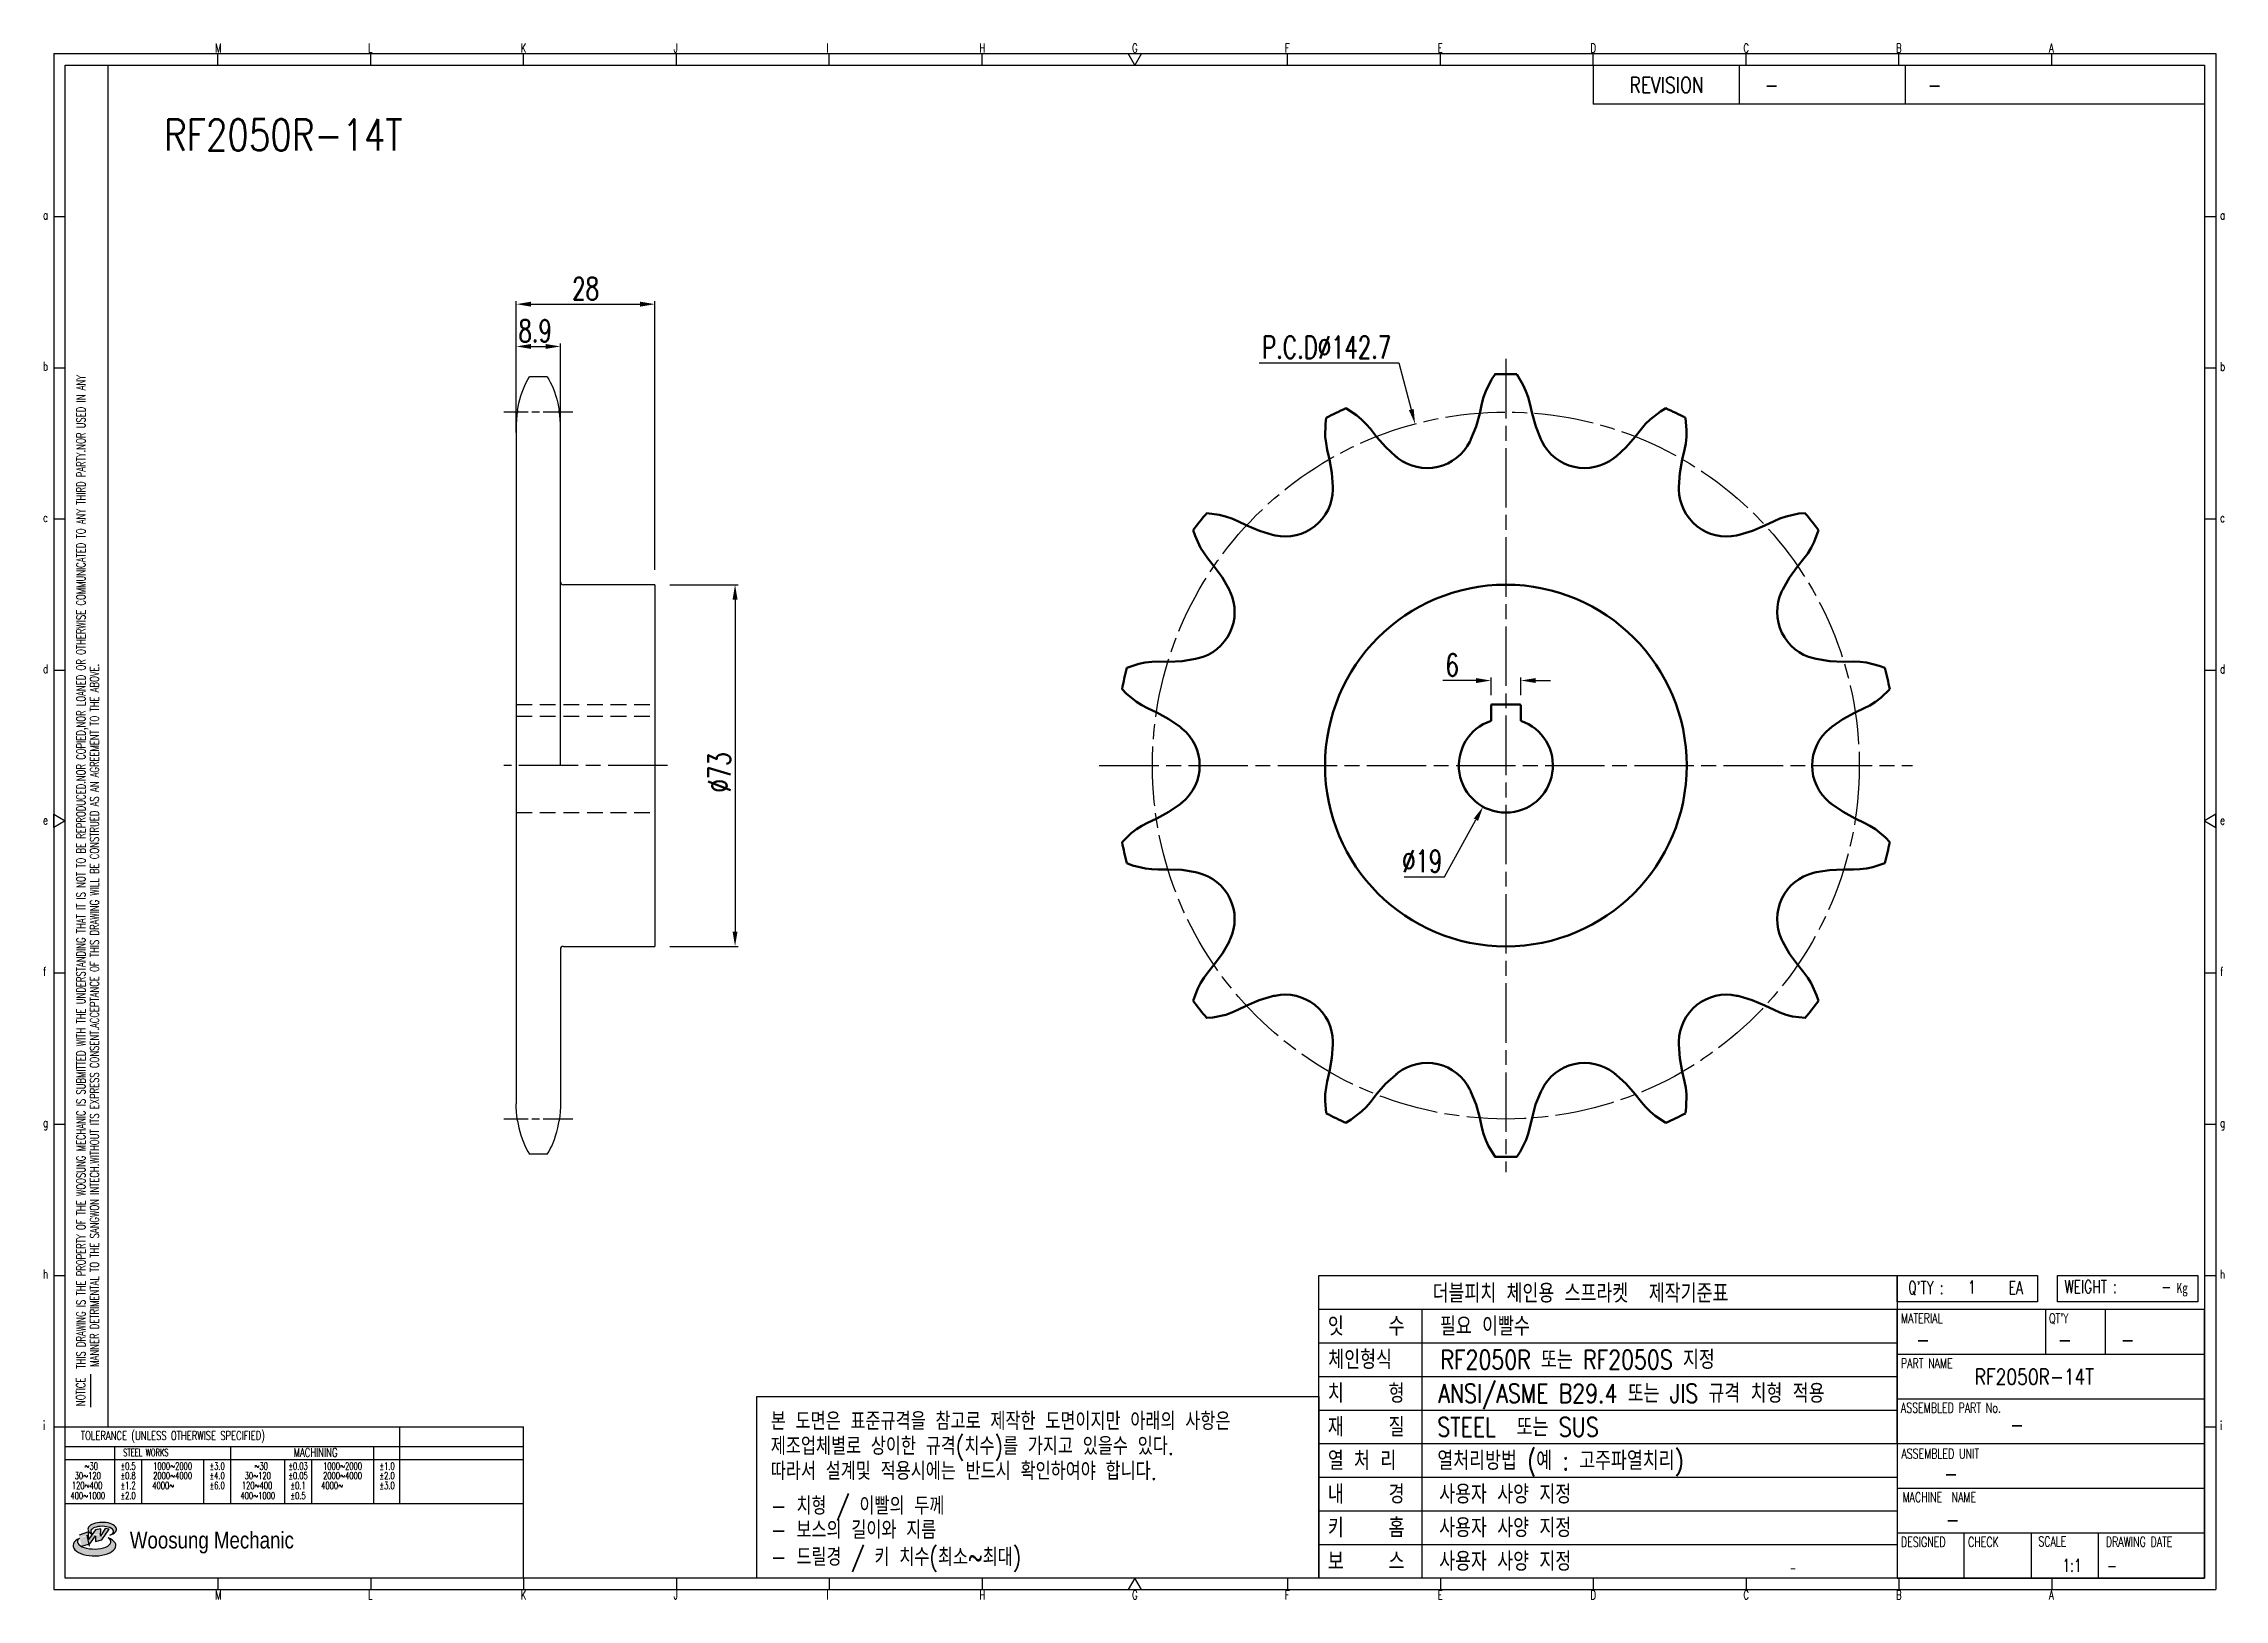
# Model space of a CAD drawing. Header units: millimetres. Extents: x 1805 to 2245, y -1116 to -802.
import ezdxf
from ezdxf.enums import TextEntityAlignment as Align

# ---------------------------------------------------------------- set-up
doc = ezdxf.new("R2010")
doc.units = ezdxf.units.MM
for name, pattern in [('AM_ISO08W050', [18, 12, -1.5, 3, -1.5]), ('AM_ISO08W050x2', [9, 6, -0.75, 1.5, -0.75]), ('HIDDEN', [9.525, 6.35, -3.175])]:
    doc.linetypes.add(name, pattern=pattern)
for name, color, linetype, lineweight in [('AM_0', 7, 'Continuous', 50), ('CEN1', 1, 'AM_ISO08W050', 25), ('PEN_RF1', 6, 'AM_ISO08W050x2', 25)]:
    doc.layers.add(name, color=color, linetype=linetype, lineweight=lineweight)
for name, color, linetype in [('HIDDEN_RF1', 3, 'HIDDEN'), ('S-DIM', 7, 'Continuous'), ('TITLE', 7, 'Continuous'), ('도면레이아웃', 7, 'Continuous')]:
    doc.layers.add(name, color=color, linetype=linetype)
doc.styles.add('HAN', font='ROMANS.shx', dxfattribs={"width": 0.7, "bigfont": 'whgtxt.shx'})
doc.styles.add('HKD_ST2', font='romans.shx', dxfattribs={"width": 0.7, "height": 4, "bigfont": '@extfont2.shx'})
doc.styles.add('HSG', font='SIMPLEX.shx', dxfattribs={"width": 0.7, "bigfont": 'HSG.shx'})
doc.styles.add('ROMANS', font='romans.shx', dxfattribs={"width": 0.7, "bigfont": 'whgtxt.shx'})
doc.styles.add('SLDTEXTSTYLE4', font='arial.ttf', dxfattribs={"width": 0.8})
doc.dimstyles.new('RF-S3', dxfattribs={"dimscale": 3, "dimtxt": 1.5, "dimasz": 1, "dimexe": 0.2, "dimexo": 1, "dimgap": 0.3, "dimtad": 1, "dimtoh": 1, "dimdec": 1, "dimrnd": 0.01, "dimzin": 9, "dimdsep": 46, "dimtxsty": 'HSG', "dimcen": 0, "dimclrd": 1, "dimclre": 1, "dimclrt": 150, "dimazin": 2, "dimtp": 1, "dimtm": 1, "dimtfac": 0.5, "dimtdec": 1, "dimtofl": 0, "dimtmove": 0, "dimatfit": 3, "dimfxl": 0, "dimtvp": 1, "dimtolj": 2, "dimlwd": -1, "dimlwe": -1, "dimarcsym": 0})

# ---------------------------------------------------------------- blocks, each defined once
blk = doc.blocks.new('SUYWSHJH')
at = {"layer": '도면레이아웃'}
h = blk.add_hatch(color=10, dxfattribs=at)
h.paths.add_polyline_path([(1.544, 35.177), (1.554, 34.966), (1.779, 35.034), (2.054, 35.422), (1.908, 35.446), (1.728, 35.167), (1.741, 35.439), (1.547, 35.405), (1.292, 35.041), (1.295, 35.33), (0.943, 35.208), (1.03, 34.8), (1.336, 34.885)])
edge = h.paths.add_edge_path()
edge.add_ellipse((1.795, 35.421), major_axis=(-0.53, 0), ratio=0.487785, start_angle=122.36065, end_angle=403.39574)
edge.add_line((1.411, 35.244), (1.419, 35.261))
edge.add_ellipse((1.798, 35.344), major_axis=(-0.423, 0), ratio=0.444396, start_angle=131.58977, end_angle=386.19408, ccw=False)
edge = h.paths.add_edge_path()
edge.add_ellipse((1.512, 34.815), major_axis=(-0.793, 0), ratio=0.480113, start_angle=314.67633, end_angle=590.85213)
edge.add_ellipse((1.501, 34.958), major_axis=(-0.62, 0), ratio=0.43311, start_angle=331.7024, end_angle=574.42495, ccw=False)
for p, q in [((0, 90.118), (80.15, 90.118)), ((0, 90.118), (0, 33.191)), ((6.089, 89.693), (6.089, 90.118)), ((11.753, 89.693), (11.753, 90.118)), ((17.418, 89.693), (17.418, 90.118)), ((23.082, 89.693), (23.082, 90.118)), ((28.746, 89.693), (28.746, 90.118)), ((34.411, 89.693), (34.411, 90.118)), ((45.739, 89.693), (45.739, 90.118)), ((51.404, 89.693), (51.404, 90.118)), ((57.068, 89.693), (57.068, 90.118)), ((62.732, 89.693), (62.732, 90.118)), ((68.397, 89.693), (68.397, 90.118)), ((74.061, 89.693), (74.061, 90.118)), ((80.15, 90.118), (80.15, 33.191)), ((0, 84.085), (0.425, 84.085)), ((79.725, 84.085), (80.15, 84.085)), ((0, 78.478), (0.425, 78.478)), ((79.725, 78.478), (80.15, 78.478)), ((0, 72.87), (0.425, 72.87)), ((79.725, 72.87), (80.15, 72.87)), ((0, 67.262), (0.425, 67.262)), ((79.725, 67.262), (80.15, 67.262)), ((0, 56.047), (0.425, 56.047)), ((79.725, 56.047), (80.15, 56.047)), ((0, 50.439), (0.425, 50.439)), ((79.725, 50.439), (80.15, 50.439)), ((0, 44.832), (0.425, 44.832)), ((79.725, 44.832), (80.15, 44.832)), ((1.377, 39.947), (1.377, 41.174)), ((0, 39.224), (0.425, 39.224)), ((79.725, 39.224), (80.15, 39.224)), ((0, 33.191), (80.15, 33.191)), ((6.089, 33.616), (6.089, 33.191)), ((11.753, 33.616), (11.753, 33.191)), ((17.418, 33.616), (17.418, 33.191)), ((23.082, 33.616), (23.082, 33.191)), ((28.746, 33.616), (28.746, 33.191)), ((34.411, 33.616), (34.411, 33.191)), ((45.739, 33.616), (45.739, 33.191)), ((51.404, 33.616), (51.404, 33.191)), ((57.068, 33.616), (57.068, 33.191)), ((62.732, 33.616), (62.732, 33.191)), ((68.397, 33.616), (68.397, 33.191)), ((74.061, 33.616), (74.061, 33.191))]:
    blk.add_line(p, q)
at = {"color": 2}
for p, q in [((2.017, 39.224), (2.017, 89.693)), ((0.425, 39.224), (17.418, 39.224)), ((12.816, 39.224), (12.816, 36.382)), ((17.418, 33.616), (17.418, 39.224)), ((0.425, 38.487), (17.418, 38.487)), ((0.425, 38.012), (17.418, 38.012)), ((2.257, 38.487), (2.257, 36.382)), ((3.257, 38.012), (3.257, 36.382)), ((5.557, 38.012), (5.557, 36.382)), ((6.557, 38.5), (6.557, 36.382)), ((8.557, 38.012), (8.557, 36.382)), ((9.557, 38.026), (9.557, 36.382)), ((11.857, 38.487), (11.857, 36.382)), ((0.425, 36.382), (17.418, 36.382))]:
    blk.add_line(p, q, dxfattribs=at)
at = {"color": 6, "ltscale": 0.5}
for p, q in [((57.068, 89.693), (57.068, 88.246)), ((62.47, 89.693), (62.47, 88.246)), ((68.635, 89.693), (68.635, 88.246)), ((79.725, 88.246), (57.068, 88.246)), ((68.336, 38.59), (68.336, 43.563)), ((79.725, 43.563), (68.336, 43.563)), ((73.827, 43.563), (73.827, 41.905)), ((76.037, 43.563), (76.037, 41.905)), ((79.725, 38.59), (79.725, 43.563)), ((79.725, 41.905), (68.336, 41.905)), ((79.725, 40.248), (68.336, 40.248)), ((68.336, 38.59), (68.336, 33.616)), ((79.725, 38.59), (68.336, 38.59)), ((79.725, 33.616), (79.725, 38.59)), ((79.725, 36.932), (68.336, 36.932)), ((79.725, 35.274), (68.336, 35.274)), ((70.822, 33.616), (70.822, 35.274)), ((73.309, 33.616), (73.309, 35.274)), ((75.796, 33.616), (75.796, 35.274)), ((68.336, 33.616), (79.725, 33.616))]:
    blk.add_line(p, q, dxfattribs=at)
for points in [[(40.075, 89.693), (39.83, 90.118), (40.32, 90.118)], [(0.425, 89.693), (79.725, 89.693), (79.725, 33.616), (0.425, 33.616)], [(0.425, 61.679), (0, 61.433), (0, 61.924)], [(79.725, 61.679), (80.15, 61.433), (80.15, 61.924)], [(40.075, 33.616), (39.83, 33.191), (40.32, 33.191)]]:
    blk.add_lwpolyline(points, close=True)
at = {"layer": 'TITLE', "color": 20}
for p, q in [((68.336, 43.851), (68.336, 44.826)), ((68.336, 44.826), (73.54, 44.826)), ((73.54, 44.826), (73.54, 43.851)), ((74.277, 43.851), (74.277, 44.826)), ((74.277, 44.826), (79.481, 44.826)), ((79.481, 44.826), (79.481, 43.851)), ((73.54, 43.851), (68.336, 43.851)), ((79.481, 43.851), (74.277, 43.851))]:
    blk.add_line(p, q, dxfattribs=at)
at = {"layer": '도면레이아웃'}
for p, q in [((1.295, 35.33), (0.943, 35.208)), ((1.03, 34.8), (1.336, 34.885)), ((1.224, 35.208), (1.311, 34.8)), ((1.224, 35.208), (1.224, 35.208)), ((1.547, 35.405), (1.292, 35.041)), ((1.292, 35.041), (1.295, 35.33)), ((1.336, 34.885), (1.544, 35.177)), ((1.419, 35.261), (1.411, 35.244)), ((1.544, 35.177), (1.554, 34.966)), ((1.741, 35.439), (1.547, 35.405)), ((1.554, 34.966), (1.779, 35.034)), ((1.908, 35.446), (1.728, 35.167)), ((1.728, 35.167), (1.741, 35.439)), ((1.779, 35.034), (2.054, 35.422)), ((2.054, 35.422), (1.908, 35.446))]:
    blk.add_line(p, q, dxfattribs=at)
for centre, major_axis, ratio, start_param, end_param in [((1.795, 35.421), (-0.53, 0), 0.487785, 2.135596, 7.040584), ((1.512, 34.815), (-0.793, 0), 0.480113, 5.492138, 10.312315), ((1.501, 34.958), (-0.62, 0), 0.43311, 5.789299, 10.025607), ((1.798, 35.344), (-0.423, 0), 0.444396, 2.296675, 6.740358)]:
    blk.add_ellipse(centre, major_axis=major_axis, ratio=ratio, start_param=start_param, end_param=end_param, dxfattribs=at)
at = {"color": 4, "style": 'HKD_ST2', "width": 0.7}
for s, p in [('M', (5.988, 90.164)), ('L', (11.652, 90.164)), ('K', (17.316, 90.164)), ('J', (22.981, 90.164)), ('I', (28.645, 90.164)), ('H', (34.309, 90.164)), ('G', (39.974, 90.164)), ('F', (45.638, 90.164)), ('E', (51.302, 90.164)), ('D', (56.967, 90.164)), ('C', (62.631, 90.164)), ('B', (68.295, 90.164)), ('A', (73.96, 90.164)), ('a', (-0.395, 83.976)), ('a', (80.305, 83.97)), ('b', (-0.395, 78.368)), ('b', (80.305, 78.362)), ('c', (-0.395, 72.76)), ('c', (80.305, 72.754)), ('d', (-0.395, 67.153)), ('d', (80.305, 67.147)), ('e', (-0.395, 61.545)), ('e', (80.305, 61.539)), ('f', (-0.395, 55.937)), ('f', (80.305, 55.931)), ('g', (-0.395, 50.33)), ('g', (80.305, 50.324)), ('h', (-0.395, 44.722)), ('h', (80.305, 44.716)), ('i', (-0.395, 39.114)), ('i', (80.305, 39.108)), ('M', (5.988, 32.824)), ('L', (11.652, 32.824)), ('K', (17.316, 32.824)), ('J', (22.981, 32.824)), ('I', (28.645, 32.824)), ('H', (34.309, 32.824)), ('G', (39.974, 32.824)), ('F', (45.638, 32.824)), ('E', (51.302, 32.824)), ('D', (56.967, 32.824)), ('C', (62.631, 32.824)), ('B', (68.295, 32.824)), ('A', (73.96, 32.824))]:
    blk.add_text(s, height=0.326, dxfattribs=at).set_placement(p)
for s, height, style, width, p in [('REVISION', 0.5806, 'HAN', 0.8, (58.415, 88.664)), ('-', 0.581, 'HAN', 0.8, (63.426, 88.664)), ('-', 0.581, 'HAN', 0.8, (69.468, 88.664)), ("Q'TY : ", 0.4746, 'HKD_ST2', 0.7, (68.743, 44.143)), ('1', 0.475, 'HKD_ST2', 0.7, (70.957, 44.165)), ('EA', 0.4746, 'HKD_ST2', 0.7, (72.464, 44.143)), ('WEIGHT : ', 0.4746, 'HKD_ST2', 0.7, (74.536, 44.176)), ('-', 0.581, 'HAN', 0.8, (69.029, 42.157)), ('-', 0.581, 'HAN', 0.8, (74.289, 42.157)), ('-', 0.581, 'HAN', 0.8, (76.623, 42.157)), ('-', 0.581, 'HAN', 0.8, (72.515, 39.013)), ('-', 0.581, 'HAN', 0.8, (70.067, 37.189)), ('-', 0.581, 'HAN', 0.8, (70.126, 35.48)), ('1:1', 0.4746, 'HKD_ST2', 0.7, (74.458, 33.848)), ('-', 0.475, 'HKD_ST2', 0.7, (76.112, 33.837))]:
    blk.add_text(s, height=height, dxfattribs=dict(style=style, width=width)).set_placement(p)
at = {"color": 2, "style": 'HKD_ST2', "width": 0.7}
for s, p in [(' THIS DRAWING IS THE PROPERTY OF THE WOOSUNG MECHANIC IS SUBMITTED WITH THE UNDERSTANDING THAT IT IS NOT TO BE REPRODUCED.NOR COPIED,NOR LOANED OR OTHERWISE COMMUNICATED TO ANY THIRD PARTY.NOR USED IN ANY', (1.173, 41.217)), ('MANNER DETRIMENTAL TO THE SANGWON INTECH.WITHOUT ITS EXPRESS CONSENT.ACCEPTANCE OF THIS DRAWING WILL BE CONSTRUED AS AN AGREEMENT TO THE ABOVE.', (1.672, 41.447))]:
    blk.add_text(s, height=0.326266, rotation=90, dxfattribs=at).set_placement(p)
at = {"style": 'HKD_ST2', "width": 0.7}
blk.add_text('-', height=0.475, dxfattribs=at).set_placement((78.499, 44.176), align=Align.RIGHT)
at = {"color": 4, "style": 'HKD_ST2', "width": 0.7}
for s, height, p in [('MATERIAL', 0.3651, (68.474, 43.425)), ("QT'Y", 0.3651, (73.965, 43.425)), ('PART NAME', 0.3651, (68.474, 41.756)), ('ASSEMBLED PART No.', 0.36511, (68.474, 40.109)), ('ASSEMBLED UNIT', 0.36511, (68.49, 38.408)), ('MACHINE  NAME', 0.36511, (68.532, 36.794)), ('DESIGNED', 0.3651, (68.474, 35.136)), ('CHECK', 0.3651, (70.961, 35.136)), ('SCALE', 0.3651, (73.566, 35.153)), ('DRAWING DATE', 0.36511, (76.071, 35.141))]:
    blk.add_text(s, height=height, dxfattribs=at).set_placement(p, align=Align.TOP_LEFT)
at = {"style": 'HKD_ST2', "width": 0.7}
blk.add_text('NOTICE', height=0.3263, rotation=90, dxfattribs=at).set_placement((1.163, 39.988))
for s, height, style, width, p in [('TOLERANCE (UNLESS OTHERWISE SPECIFIED)', 0.32627, 'HKD_ST2', 0.7, (4.417, 38.896)), ('-', 0.326, 'ROMANS', 0.65, (64.469, 33.975))]:
    blk.add_text(s, height=height, dxfattribs=dict(style=style, width=width)).set_placement(p, align=Align.MIDDLE_CENTER)
at = {"color": 4, "style": 'HKD_ST2', "width": 0.7}
for s, height, p in [('STEEL WORKS', 0.26101, (3.416, 38.268)), ('MACHINING', 0.3263, (9.707, 38.27)), ('%%P0.5', 0.261, (2.757, 37.762)), ('%%P0.8', 0.261, (2.757, 37.411)), ('%%P3.0', 0.261, (6.057, 37.762)), ('%%P4.0', 0.261, (6.057, 37.411)), ('%%P0.03', 0.261, (9.057, 37.762)), ('%%P0.05', 0.261, (9.057, 37.411)), ('%%P1.0', 0.261, (12.357, 37.762)), ('%%P2.0', 0.261, (12.357, 37.411)), ('%%P1.2', 0.261, (2.757, 37.045)), ('%%P2.0', 0.261, (2.757, 36.67)), ('%%P6.0', 0.261, (6.057, 37.045)), ('%%P0.1', 0.261, (9.057, 37.045)), ('%%P0.5', 0.261, (9.057, 36.67)), ('%%P3.0', 0.261, (12.357, 37.045))]:
    blk.add_text(s, height=height, dxfattribs=at).set_placement(p, align=Align.MIDDLE)
for s, height, p in [('30%%126120', 0.261, (1.263, 37.411)), ('%%12630', 0.261, (1.389, 37.762)), ('2000%%1264000', 0.26101, (4.407, 37.411)), ('1000%%1262000', 0.26101, (4.407, 37.762)), ('30%%126120', 0.261, (7.563, 37.411)), ('%%12630', 0.261, (7.689, 37.762)), ('2000%%1264000', 0.26101, (10.707, 37.411)), ('1000%%1262000', 0.26101, (10.707, 37.762)), ('400%%1261000', 0.26101, (1.263, 36.67)), ('120%%126400', 0.26101, (1.237, 37.045)), ('4000%%126', 0.261, (4.061, 37.045)), ('400%%1261000', 0.26101, (7.563, 36.67)), ('120%%126400', 0.26101, (7.537, 37.045)), ('4000%%126', 0.261, (10.321, 37.045))]:
    blk.add_text(s, height=height, dxfattribs=at).set_placement(p, align=Align.MIDDLE_CENTER)
at = {"color": 1, "style": 'SLDTEXTSTYLE4', "width": 0.8}
blk.add_text('Woosung Mechanic', height=0.61957, dxfattribs=at).set_placement((2.822, 34.711))
at = {"layer": 'TITLE', "width": 0.8}
blk.add_text('Kg', height=0.3789, dxfattribs=at).set_placement((78.694, 44.176))
blk = doc.blocks.new('ERGFFS')
at = {"color": 150}
for p, q in [((1275.22, 18.47), (1365.55, 18.47)), ((1275.22, 18.47), (1365.55, 18.47)), ((1291.34, 18.47), (1291.34, -23.5)), ((1275.22, 13.23), (1365.55, 13.23)), ((1275.22, 7.98), (1365.55, 7.98)), ((1275.22, 2.73), (1365.55, 2.73)), ((1275.22, -2.51), (1365.55, -2.51)), ((1275.22, -7.76), (1365.55, -7.76)), ((1275.22, -13), (1365.55, -13)), ((1275.22, -18.25), (1365.55, -18.25))]:
    blk.add_line(p, q, dxfattribs=at)
blk.add_lwpolyline([(1275.22, 23.72), (1365.55, 23.72), (1365.55, -23.5), (1275.22, -23.5)], close=True, dxfattribs=at)
blk.add_lwpolyline([(1187.47, 4.85), (1275.22, 4.85), (1275.22, -23.5), (1187.47, -23.5)], close=True)
at = {"color": 150, "style": 'HAN', "width": 0.8}
for s, height, p in [('더블피치 체인용 스프라켓  제작기준표', 2.9346, (1293, 19.48)), ('잇    수 ', 2.935, (1276.65, 14.34)), ('필요 이빨수', 2.935, (1294.15, 14.34)), ('체인형식 ', 2.935, (1276.72, 9.12)), ('RF2050R 또는 RF2050S 지정', 2.9346, (1294.22, 9.12)), ('치    형', 2.935, (1276.65, 3.85)), ('ANSI/ASME B29.4 또는 JIS 규격 치형 적용', 2.9346, (1293.88, 3.85)), ('재    질', 2.935, (1276.65, -1.4)), ('STEEL  또는 SUS', 2.9346, (1293.74, -1.4)), ('열처리방법 (예 : 고주파열치리)', 2.9346, (1293.74, -6.64)), ('열 처 리', 2.935, (1276.65, -6.64)), ('내    경', 2.935, (1276.65, -11.89)), ('사용자 사양 지정', 2.935, (1294.03, -11.89)), ('키    홈', 2.935, (1276.65, -17.13)), ('사용자 사양 지정', 2.935, (1294.03, -17.13)), ('보    스', 2.935, (1276.65, -22.38)), ('사용자 사양 지정', 2.935, (1294.03, -22.38))]:
    blk.add_text(s, height=height, dxfattribs=at).set_placement(p)
at = {"style": 'HAN', "width": 0.8}
for s, p in [('본 도면은 표준규격을 참고로 제작한 도면이지만 아래의 사항은', (1189.67, -0.4)), ('제조업체별로 상이한 규격(치수)를 가지고 있을수 있다.', (1189.67, -4.29)), ('따라서 설계및 적용시에는 반드시 확인하여야 합니다.', (1189.67, -8.18)), ('- 치형 / 이빨의 두께', (1189.67, -13.62)), ('- 보스의 길이와 지름', (1189.67, -17.38)), ('- 드릴경 / 키 치수(최소~최대)', (1189.67, -21.61))]:
    blk.add_text(s, height=2.7767, dxfattribs=at).set_placement(p)
blk = doc.blocks.new('*D2')
at = {"layer": 'Defpoints', "color": 0, "transparency": 16777216}
for p in [(1908.9, -863.01), (1899.99, -883.38), (1908.9, -881.81)]:
    blk.add_point(p, dxfattribs=at)
at = {"layer": 'S-DIM', "color": 1, "transparency": 16777216}
for p, q in [((1899.99, -880.38), (1899.99, -862.41)), ((1908.9, -878.81), (1908.9, -862.41)), ((1902.99, -863.01), (1905.9, -863.01))]:
    blk.add_line(p, q, dxfattribs=at)
for points in [[(1902.99, -862.51), (1902.99, -863.51), (1899.99, -863.01)], [(1905.9, -862.51), (1905.9, -863.51), (1908.9, -863.01)]]:
    blk.add_solid(points, dxfattribs=at)
at = {"layer": 'S-DIM', "color": 150, "transparency": 16777216, "insert": (1903.78, -859.86), "char_height": 4.5, "attachment_point": 5, "style": 'HSG'}
blk.add_mtext('\\A2;8.9', dxfattribs=at)
blk = doc.blocks.new('*D3')
at = {"layer": 'Defpoints', "color": 0, "transparency": 16777216}
for p in [(1927.99, -854.48), (1899.99, -883.38), (1927.99, -911.1)]:
    blk.add_point(p, dxfattribs=at)
at = {"layer": 'S-DIM', "color": 1, "transparency": 16777216}
for p, q in [((1899.99, -880.38), (1899.99, -853.88)), ((1927.99, -908.1), (1927.99, -853.88)), ((1902.99, -854.48), (1924.99, -854.48))]:
    blk.add_line(p, q, dxfattribs=at)
for points in [[(1902.99, -853.98), (1902.99, -854.98), (1899.99, -854.48)], [(1924.99, -853.98), (1924.99, -854.98), (1927.99, -854.48)]]:
    blk.add_solid(points, dxfattribs=at)
at = {"layer": 'S-DIM', "color": 150, "transparency": 16777216, "insert": (1913.99, -851.33), "char_height": 4.5, "attachment_point": 5, "style": 'HSG'}
blk.add_mtext('\\A2;28', dxfattribs=at)
blk = doc.blocks.new('*D4')
at = {"layer": 'Defpoints', "color": 0, "transparency": 16777216}
for p in [(1927.99, -911.1), (1927.99, -984.1), (1944.15, -984.1)]:
    blk.add_point(p, dxfattribs=at)
at = {"layer": 'S-DIM', "color": 1, "transparency": 16777216}
for p, q in [((1930.99, -911.1), (1944.75, -911.1)), ((1944.15, -914.1), (1944.15, -981.1)), ((1930.99, -984.1), (1944.75, -984.1))]:
    blk.add_line(p, q, dxfattribs=at)
for points in [[(1943.65, -914.1), (1944.65, -914.1), (1944.15, -911.1)], [(1943.65, -981.1), (1944.65, -981.1), (1944.15, -984.1)]]:
    blk.add_solid(points, dxfattribs=at)
at = {"layer": 'S-DIM', "color": 150, "transparency": 16777216, "insert": (1941, -948.98), "char_height": 4.5, "attachment_point": 5, "rotation": 90, "style": 'HSG'}
blk.add_mtext('\\A2;%%c73', dxfattribs=at)
blk = doc.blocks.new('*D5')
at = {"layer": 'Defpoints', "color": 0, "transparency": 16777216}
for p in [(2104.33, -939.28), (2095.14, -955.91)]:
    blk.add_point(p, dxfattribs=at)
at = {"layer": 'S-DIM', "color": 1, "transparency": 16777216}
for p, q in [((2087.32, -970.05), (2093.69, -958.54)), ((2079.22, -970.05), (2087.32, -970.05))]:
    blk.add_line(p, q, dxfattribs=at)
blk.add_solid([(2093.25, -958.29), (2094.12, -958.78), (2095.14, -955.91)], dxfattribs=at)
at = {"layer": 'S-DIM', "color": 150, "transparency": 16777216, "insert": (2082.82, -966.9), "char_height": 4.5, "attachment_point": 5, "style": 'HSG'}
blk.add_mtext('\\A2;∅19', dxfattribs=at)
blk = doc.blocks.new('*D6')
at = {"layer": 'Defpoints', "color": 0, "transparency": 16777216}
for p in [(2081.41, -878.65), (2118.06, -1016.54)]:
    blk.add_point(p, dxfattribs=at)
at = {"layer": 'S-DIM', "color": 1, "transparency": 16777216}
for p, q in [((2049.93, -866.31), (2078.13, -866.31)), ((2078.13, -866.31), (2080.64, -875.75))]:
    blk.add_line(p, q, dxfattribs=at)
blk.add_solid([(2081.12, -875.62), (2080.16, -875.88), (2081.41, -878.65)], dxfattribs=at)
at = {"layer": 'S-DIM', "color": 150, "transparency": 16777216, "insert": (2063.58, -863.16), "char_height": 4.5, "attachment_point": 5, "style": 'HSG'}
blk.add_mtext('\\A2;P.C.D∅142.7', dxfattribs=at)
blk = doc.blocks.new('*D7')
at = {"layer": 'Defpoints', "color": 0, "transparency": 16777216}
for p in [(2102.73, -930.44), (2096.73, -936.42), (2102.73, -936.42)]:
    blk.add_point(p, dxfattribs=at)
at = {"layer": 'S-DIM', "color": 1, "transparency": 16777216}
for p, q in [((2093.73, -930.44), (2086.98, -930.44)), ((2096.73, -933.42), (2096.73, -929.84)), ((2102.73, -933.42), (2102.73, -929.84)), ((2105.73, -930.44), (2108.73, -930.44))]:
    blk.add_line(p, q, dxfattribs=at)
for points in [[(2093.73, -929.94), (2093.73, -930.94), (2096.73, -930.44)], [(2105.73, -929.94), (2105.73, -930.94), (2102.73, -930.44)]]:
    blk.add_solid(points, dxfattribs=at)
at = {"layer": 'S-DIM', "color": 150, "transparency": 16777216, "insert": (2088.86, -927.29), "char_height": 4.5, "attachment_point": 5, "style": 'HSG'}
blk.add_mtext('\\A2;6', dxfattribs=at)

msp = doc.modelspace()

# ---------------------------------------------------------------- linework, layer by layer
for p, q in [((1901.42, -871.56), (1901.7, -870.9)), ((1901.7, -870.9), (1902, -870.29)), ((1902, -870.29), (1902.33, -869.69)), ((1902.33, -869.69), (1902.66, -869.13)), ((1906.22, -869.13), (1902.66, -869.13)), ((1906.22, -869.13), (1906.54, -869.65)), ((1906.54, -869.65), (1906.85, -870.21)), ((1906.85, -870.21), (1907.14, -870.81)), ((1907.14, -870.81), (1907.42, -871.46)), ((1907.42, -871.46), (1907.69, -872.14)), ((1900.26, -875.9), (1900.13, -876.83)), ((1900.26, -875.9), (1900.38, -875.18)), ((1900.38, -875.18), (1900.53, -874.47)), ((1900.53, -874.47), (1900.72, -873.7)), ((1900.72, -873.7), (1900.93, -872.96)), ((1900.93, -872.96), (1901.16, -872.25)), ((1901.16, -872.25), (1901.42, -871.56)), ((1907.69, -872.14), (1907.93, -872.86)), ((1907.93, -872.86), (1908.16, -873.65)), ((1908.16, -873.65), (1908.36, -874.47)), ((1908.36, -874.47), (1908.5, -875.18)), ((1908.5, -875.18), (1908.63, -875.9)), ((1908.76, -876.85), (1908.63, -875.9)), ((1900, -878.64), (1899.99, -879.31)), ((1899.99, -879.31), (1899.99, -1015.88)), ((1900.05, -877.75), (1900, -878.64)), ((1900.13, -876.83), (1900.05, -877.75)), ((1908.84, -877.77), (1908.76, -876.85)), ((1908.89, -878.66), (1908.84, -877.77)), ((1908.9, -879.32), (1908.89, -878.66)), ((1908.9, -947.6), (1908.9, -879.31)), ((1927.99, -911.1), (1909.49, -911.1)), ((1927.99, -911.1), (1927.99, -984.1)), ((1908.9, -984.66), (1908.9, -1015.89)), ((1909.49, -984.1), (1927.99, -984.1)), ((1900, -1016.55), (1899.99, -1015.88)), ((1900.05, -1017.45), (1900, -1016.55)), ((1908.89, -1016.54), (1908.84, -1017.42)), ((1908.9, -1015.87), (1908.89, -1016.54)), ((1900.13, -1018.36), (1900.05, -1017.45)), ((1900.26, -1019.29), (1900.13, -1018.36)), ((1900.26, -1019.29), (1900.38, -1020.01)), ((1900.38, -1020.01), (1900.53, -1020.72)), ((1900.53, -1020.72), (1900.72, -1021.49)), ((1908.16, -1021.54), (1908.36, -1020.72)), ((1908.36, -1020.72), (1908.5, -1020.01)), ((1908.5, -1020.01), (1908.63, -1019.29)), ((1908.76, -1018.35), (1908.63, -1019.29)), ((1908.84, -1017.42), (1908.76, -1018.35)), ((1900.72, -1021.49), (1900.93, -1022.23)), ((1900.93, -1022.23), (1901.16, -1022.94)), ((1901.16, -1022.94), (1901.42, -1023.63)), ((1901.42, -1023.63), (1901.7, -1024.29)), ((1901.7, -1024.29), (1902, -1024.91)), ((1902, -1024.91), (1902.33, -1025.5)), ((1902.33, -1025.5), (1902.66, -1026.06)), ((1906.22, -1026.06), (1906.54, -1025.54)), ((1906.54, -1025.54), (1906.85, -1024.98)), ((1906.85, -1024.98), (1907.14, -1024.39)), ((1907.14, -1024.39), (1907.42, -1023.74)), ((1907.42, -1023.74), (1907.69, -1023.05)), ((1907.69, -1023.05), (1907.93, -1022.33)), ((1907.93, -1022.33), (1908.16, -1021.54)), ((1906.22, -1026.06), (1902.66, -1026.06))]:
    msp.add_line(p, q)
for centre, start, end in [((1909.49, -910.5), 180, 270), ((1909.49, -984.7), 90, 180)]:
    msp.add_arc(centre, 0.6, start, end)
at = {"layer": 'AM_0'}
for p, q in [((2094.46, -876.53), (2094.9, -874.52)), ((2104.57, -874.52), (2105.01, -876.53)), ((2072.38, -879.66), (2073.65, -881.28)), ((2125.82, -881.28), (2127.09, -879.66)), ((2064.15, -885.85), (2063.68, -883.85)), ((2135.79, -883.85), (2135.32, -885.85)), ((2045.61, -898.26), (2047.46, -899.16)), ((2152.01, -899.16), (2153.85, -898.26)), ((2040.88, -907.41), (2039.59, -905.81)), ((2159.88, -905.81), (2158.59, -907.41)), ((2029.57, -926.63), (2031.62, -926.64)), ((2167.85, -926.64), (2169.9, -926.63)), ((2029.27, -936.92), (2027.42, -936.05)), ((2096.73, -938.58), (2096.73, -935.5)), ((2102.53, -935.3), (2096.93, -935.3)), ((2102.73, -935.5), (2102.73, -938.58)), ((2172.05, -936.05), (2170.2, -936.92)), ((2027.42, -959.15), (2029.27, -958.27)), ((2170.2, -958.27), (2172.05, -959.15)), ((2031.62, -968.55), (2029.57, -968.57)), ((2169.9, -968.57), (2167.85, -968.55)), ((2039.59, -989.38), (2040.88, -987.78)), ((2158.59, -987.78), (2159.88, -989.38)), ((2047.46, -996.03), (2045.61, -996.93)), ((2153.85, -996.93), (2152.01, -996.03)), ((2063.68, -1011.34), (2064.15, -1009.34)), ((2135.32, -1009.34), (2135.79, -1011.34)), ((2073.65, -1013.92), (2072.38, -1015.53)), ((2127.09, -1015.53), (2125.82, -1013.92)), ((2094.9, -1020.67), (2094.46, -1018.67)), ((2105.01, -1018.67), (2104.57, -1020.67))]:
    msp.add_line(p, q, dxfattribs=at)
for points in [[(2094.9, -874.52), (2095.24, -873.25), (2095.67, -872.02), (2096.86, -869.66), (2097.54, -868.63)], [(2101.93, -868.63), (2103.25, -870.8), (2103.79, -872.01), (2104.24, -873.28), (2104.57, -874.52)], [(2067.45, -875.49), (2069.58, -876.88), (2070.6, -877.74), (2071.55, -878.68), (2072.38, -879.66)], [(2127.09, -879.66), (2127.94, -878.66), (2128.87, -877.74), (2130.96, -876.13), (2132.02, -875.49)], [(2063.68, -883.85), (2063.43, -882.56), (2063.29, -881.27), (2063.32, -878.62), (2063.49, -877.4)], [(2094.46, -876.53), (2093.73, -879.15), (2092.69, -881.74)], [(2106.78, -881.74), (2105.76, -879.2), (2105.01, -876.53)], [(2135.98, -877.4), (2136.22, -879.93), (2136.18, -881.26), (2136.04, -882.59), (2135.79, -883.85)], [(2077.51, -885.2), (2075.48, -883.36), (2073.65, -881.28)], [(2125.82, -881.28), (2124.02, -883.32), (2121.96, -885.2)], [(2064.15, -885.85), (2064.63, -888.53), (2064.81, -891.32)], [(2134.66, -891.32), (2134.83, -888.59), (2135.32, -885.85)], [(2039.36, -896.64), (2041.89, -896.97), (2043.17, -897.3), (2044.44, -897.74), (2045.61, -898.26)], [(2153.85, -898.26), (2155.06, -897.73), (2156.29, -897.3), (2158.87, -896.75), (2160.11, -896.64)], [(2039.59, -905.81), (2038.81, -904.76), (2038.12, -903.65), (2037, -901.25), (2036.62, -900.08)], [(2052.64, -901.03), (2050.02, -900.25), (2047.46, -899.16)], [(2152.01, -899.16), (2149.51, -900.23), (2146.83, -901.03)], [(2162.84, -900.08), (2161.96, -902.46), (2161.36, -903.64), (2160.65, -904.78), (2159.88, -905.81)], [(2040.88, -907.41), (2042.48, -909.61), (2043.85, -912.04)], [(2155.62, -912.04), (2156.96, -909.66), (2158.59, -907.41)], [(2023.23, -927.88), (2025.65, -927.08), (2026.95, -926.82), (2028.28, -926.67), (2029.57, -926.63)], [(2037.1, -926.07), (2034.4, -926.51), (2031.62, -926.64)], [(2167.85, -926.64), (2165.13, -926.51), (2162.37, -926.07)], [(2169.9, -926.63), (2171.22, -926.67), (2172.51, -926.82), (2175.08, -927.45), (2176.24, -927.88)], [(2027.42, -936.05), (2026.25, -935.43), (2025.15, -934.74), (2023.11, -933.06), (2022.26, -932.16)], [(2177.21, -932.16), (2175.38, -933.93), (2174.32, -934.73), (2173.19, -935.45), (2172.05, -936.05)], [(2029.27, -936.92), (2031.67, -938.22), (2033.96, -939.81)], [(2165.51, -939.81), (2167.75, -938.25), (2170.2, -936.92)], [(2022.26, -963.03), (2024.09, -961.26), (2025.15, -960.46), (2026.28, -959.74), (2027.42, -959.15)], [(2033.96, -955.38), (2031.72, -956.94), (2029.27, -958.27)], [(2170.2, -958.27), (2167.8, -956.97), (2165.51, -955.38)], [(2172.05, -959.15), (2173.22, -959.76), (2174.32, -960.45), (2176.36, -962.13), (2177.21, -963.03)], [(2029.57, -968.57), (2028.25, -968.52), (2026.96, -968.37), (2024.39, -967.75), (2023.23, -967.31)], [(2176.24, -967.31), (2173.82, -968.11), (2172.52, -968.37), (2171.19, -968.52), (2169.9, -968.57)], [(2031.62, -968.55), (2034.34, -968.68), (2037.1, -969.12)], [(2162.37, -969.12), (2165.07, -968.69), (2167.85, -968.55)], [(2043.85, -983.15), (2042.51, -985.53), (2040.88, -987.78)], [(2158.59, -987.78), (2156.99, -985.58), (2155.62, -983.15)], [(2036.62, -995.12), (2037.51, -992.73), (2038.11, -991.55), (2038.82, -990.41), (2039.59, -989.38)], [(2159.88, -989.38), (2160.66, -990.44), (2161.35, -991.54), (2162.46, -993.94), (2162.84, -995.12)], [(2047.46, -996.03), (2049.96, -994.97), (2052.64, -994.17)], [(2146.83, -994.17), (2149.45, -994.95), (2152.01, -996.03)], [(2045.61, -996.93), (2044.41, -997.46), (2043.18, -997.89), (2040.59, -998.44), (2039.36, -998.55)], [(2160.11, -998.55), (2157.58, -998.22), (2156.3, -997.89), (2155.03, -997.45), (2153.85, -996.93)], [(2064.81, -1003.87), (2064.63, -1006.6), (2064.15, -1009.34)], [(2135.32, -1009.34), (2134.84, -1006.66), (2134.66, -1003.87)], [(2063.49, -1017.79), (2063.25, -1015.26), (2063.29, -1013.93), (2063.43, -1012.6), (2063.68, -1011.34)], [(2073.65, -1013.92), (2075.45, -1011.87), (2077.51, -1009.99)], [(2121.96, -1009.99), (2123.98, -1011.83), (2125.82, -1013.92)], [(2135.79, -1011.34), (2136.04, -1012.63), (2136.18, -1013.92), (2136.14, -1016.57), (2135.98, -1017.79)], [(2072.38, -1015.53), (2071.53, -1016.53), (2070.6, -1017.45), (2068.51, -1019.07), (2067.45, -1019.7)], [(2092.69, -1013.45), (2093.71, -1015.99), (2094.46, -1018.67)], [(2105.01, -1018.67), (2105.74, -1016.04), (2106.78, -1013.45)], [(2132.02, -1019.7), (2129.89, -1018.31), (2128.87, -1017.45), (2127.92, -1016.51), (2127.09, -1015.53)], [(2097.54, -1026.57), (2096.22, -1024.39), (2095.68, -1023.18), (2095.23, -1021.91), (2094.9, -1020.67)], [(2104.57, -1020.67), (2104.23, -1021.94), (2103.8, -1023.17), (2102.61, -1025.53), (2101.93, -1026.57)]]:
    msp.add_lwpolyline(points, dxfattribs=at)
msp.add_circle((2099.73, -947.6), 36.5, dxfattribs=at)
for centre, radius, start, end in [((2099.73, -947.6), 79, 88.4072, 91.5928), ((2099.73, -947.6), 79, 114.1215, 117.3071), ((2099.73, -947.6), 79, 62.6929, 65.8785), ((2083.84, -877.96), 9.61, 232.1428, 333.5715), ((2070.19, -871.18), 24.85, 333.5714, 334.8523), ((2129.28, -871.18), 24.85, 205.1477, 206.4286), ((2115.63, -877.96), 9.61, 206.4285, 307.8572), ((2093.19, -865.93), 24.85, 230.862, 232.1429), ((2106.28, -865.93), 24.85, 307.8571, 309.138), ((2055.2, -891.75), 9.61, 257.8571, 359.2857), ((2039.96, -891.56), 24.85, 359.2857, 0.5666), ((2159.51, -891.56), 24.85, 179.4334, 180.7143), ((2144.27, -891.75), 9.61, 180.7143, 282.1429), ((2099.73, -947.6), 79, 139.8357, 143.0214), ((2099.73, -947.6), 79, 36.9786, 40.1643), ((2058.41, -876.85), 24.85, 256.5763, 257.8571), ((2141.06, -876.85), 24.85, 282.1429, 283.4237), ((2035.38, -916.61), 9.61, 283.5714, 25), ((2021.57, -923.05), 24.85, 25, 26.2808), ((2164.09, -916.61), 9.61, 155, 256.4286), ((2177.9, -923.05), 24.85, 153.7192, 155), ((2099.73, -947.6), 79, 165.55, 168.7357), ((2031.81, -901.79), 24.85, 282.2906, 283.5714), ((2167.66, -901.79), 24.85, 256.4286, 257.7094), ((2099.73, -947.6), 79, 11.2643, 14.45), ((2096.93, -935.5), 0.2, 90, 180), ((2102.53, -935.5), 0.2, 0, 90), ((2018.66, -959.39), 24.85, 50.7143, 51.9951), ((2028.31, -947.6), 9.61, 309.2857, 50.7143), ((2099.73, -947.6), 9.5, 108.4085, 71.5915), ((2171.16, -947.6), 9.61, 129.2857, 230.7143), ((2180.81, -959.39), 24.85, 128.0049, 129.2857), ((2018.66, -935.8), 24.85, 308.0049, 309.2857), ((2180.81, -935.8), 24.85, 230.7143, 231.9951), ((2099.73, -947.6), 79, 191.2643, 194.45), ((2099.73, -947.6), 79, 345.55, 348.7357), ((2031.81, -993.4), 24.85, 76.4286, 77.7094), ((2035.38, -978.59), 9.61, 335, 76.4286), ((2164.09, -978.59), 9.61, 103.5714, 205), ((2167.66, -993.4), 24.85, 102.2906, 103.5714), ((2021.57, -972.15), 24.85, 333.7192, 335), ((2177.9, -972.15), 24.85, 205, 206.2808), ((2058.41, -1018.34), 24.85, 102.1429, 103.4237), ((2055.2, -1003.44), 9.61, 0.7143, 102.1429), ((2144.27, -1003.44), 9.61, 77.8571, 179.2857), ((2141.06, -1018.34), 24.85, 76.5763, 77.8571), ((2099.73, -947.6), 79, 216.9786, 220.1643), ((2099.73, -947.6), 79, 319.8357, 323.0214), ((2039.96, -1003.63), 24.85, 359.4334, 0.7143), ((2159.51, -1003.63), 24.85, 179.2857, 180.5666), ((2083.84, -1017.23), 9.61, 26.4285, 127.8572), ((2115.63, -1017.23), 9.61, 52.1428, 153.5715), ((2093.19, -1029.26), 24.85, 127.8571, 129.138), ((2106.28, -1029.26), 24.85, 50.862, 52.1429), ((2070.19, -1024.01), 24.85, 25.1477, 26.4286), ((2129.28, -1024.01), 24.85, 153.5714, 154.8523), ((2099.73, -947.6), 79, 242.6929, 245.8785), ((2099.73, -947.6), 79, 294.1215, 297.3071), ((2099.73, -947.6), 79, 268.4072, 271.5928)]:
    msp.add_arc(centre, radius, start, end, dxfattribs=at)
at = {"layer": 'CEN1', "color": 1, "linetype": 'AM_ISO08W050x2', "ltscale": 2}
for p, q in [((2099.73, -865.53), (2099.73, -1029.66)), ((1930.51, -947.6), (1897.48, -947.6)), ((2017.67, -947.6), (2181.8, -947.6))]:
    msp.add_line(p, q, dxfattribs=at)
at = {"layer": 'HIDDEN_RF1', "ltscale": 0.5}
for p, q in [((1899.99, -935.3), (1927.99, -935.3)), ((1899.99, -937.6), (1927.99, -937.6)), ((1899.99, -957.1), (1927.99, -957.1))]:
    msp.add_line(p, q, dxfattribs=at)
at = {"layer": 'PEN_RF1'}
for p, q in [((1911.41, -876.26), (1897.48, -876.26)), ((1911.41, -1018.94), (1897.48, -1018.94))]:
    msp.add_line(p, q, dxfattribs=at)
at = {"layer": 'PEN_RF1', "ltscale": 2}
msp.add_circle((2099.73, -947.6), 71.34, dxfattribs=at)

# ---------------------------------------------------------------- block references
for name, p, xscale, yscale, zscale in [('SUYWSHJH', (1806.63, -1294.62), 5.445105119999998, 5.445105119999998, 5.445105119999998), ('ERGFFS', (413.4, -1081.2), 1.29276, 1.29276, 1.29276)]:
    msp.add_blockref(name, p, dxfattribs=dict(xscale=xscale, yscale=yscale, zscale=zscale))

# ---------------------------------------------------------------- texts
at = {"style": 'HAN', "width": 0.8}
for height, p in [(6.3229, (1828.89, -823.49)), (3.1615, (2194.36, -1072.54))]:
    msp.add_text('RF2050R-14T', height=height, dxfattribs=at).set_placement(p)

# ---------------------------------------------------------------- dimensions: what is measured, and where the dimension line sits
at = {"layer": 'S-DIM'}
dim = msp.add_linear_dim(base=(1927.99, -854.48), p1=(1899.99, -883.38), p2=(1927.99, -911.1), dimstyle='RF-S3', dxfattribs=at)
dim.commit()
dim.dimension.update_dxf_attribs({"geometry": '*D3', "text_midpoint": (1913.99, -851.33)})
for base, p1, p2, picture, middle in [((1908.9, -863.01), (1899.99, -883.38), (1908.9, -881.81), '*D2', (1903.78, -863.01)), ((2102.73, -930.44), (2096.73, -936.42), (2102.73, -936.42), '*D7', (2088.86, -930.44))]:
    dim = msp.add_linear_dim(base=base, p1=p1, p2=p2, dimstyle='RF-S3', dxfattribs=at)
    dim.commit()
    dim.dimension.update_dxf_attribs({"geometry": picture, "text_midpoint": middle, "dimtype": 128})
dim = msp.add_diameter_dim_2p(p1=(2118.06, -1016.54), p2=(2081.41, -878.65), text='P.C.D<>', dimstyle='RF-S3', dxfattribs=at)
dim.commit()
dim.dimension.update_dxf_attribs({"geometry": '*D6', "text_midpoint": (2063.58, -866.31), "dimtype": 131})
dim = msp.add_linear_dim(base=(1944.15, -984.1), p1=(1927.99, -911.1), p2=(1927.99, -984.1), angle=90, text='%%c<>', dimstyle='RF-S3', dxfattribs=at)
dim.commit()
dim.dimension.update_dxf_attribs({"geometry": '*D4', "text_midpoint": (1944.15, -948.98), "dimtype": 128})
dim = msp.add_diameter_dim_2p(p1=(2104.33, -939.28), p2=(2095.14, -955.91), dimstyle='RF-S3', dxfattribs=at)
dim.commit()
dim.dimension.update_dxf_attribs({"geometry": '*D5', "text_midpoint": (2082.82, -970.05), "dimtype": 131})

doc.saveas('drawing.dxf')
